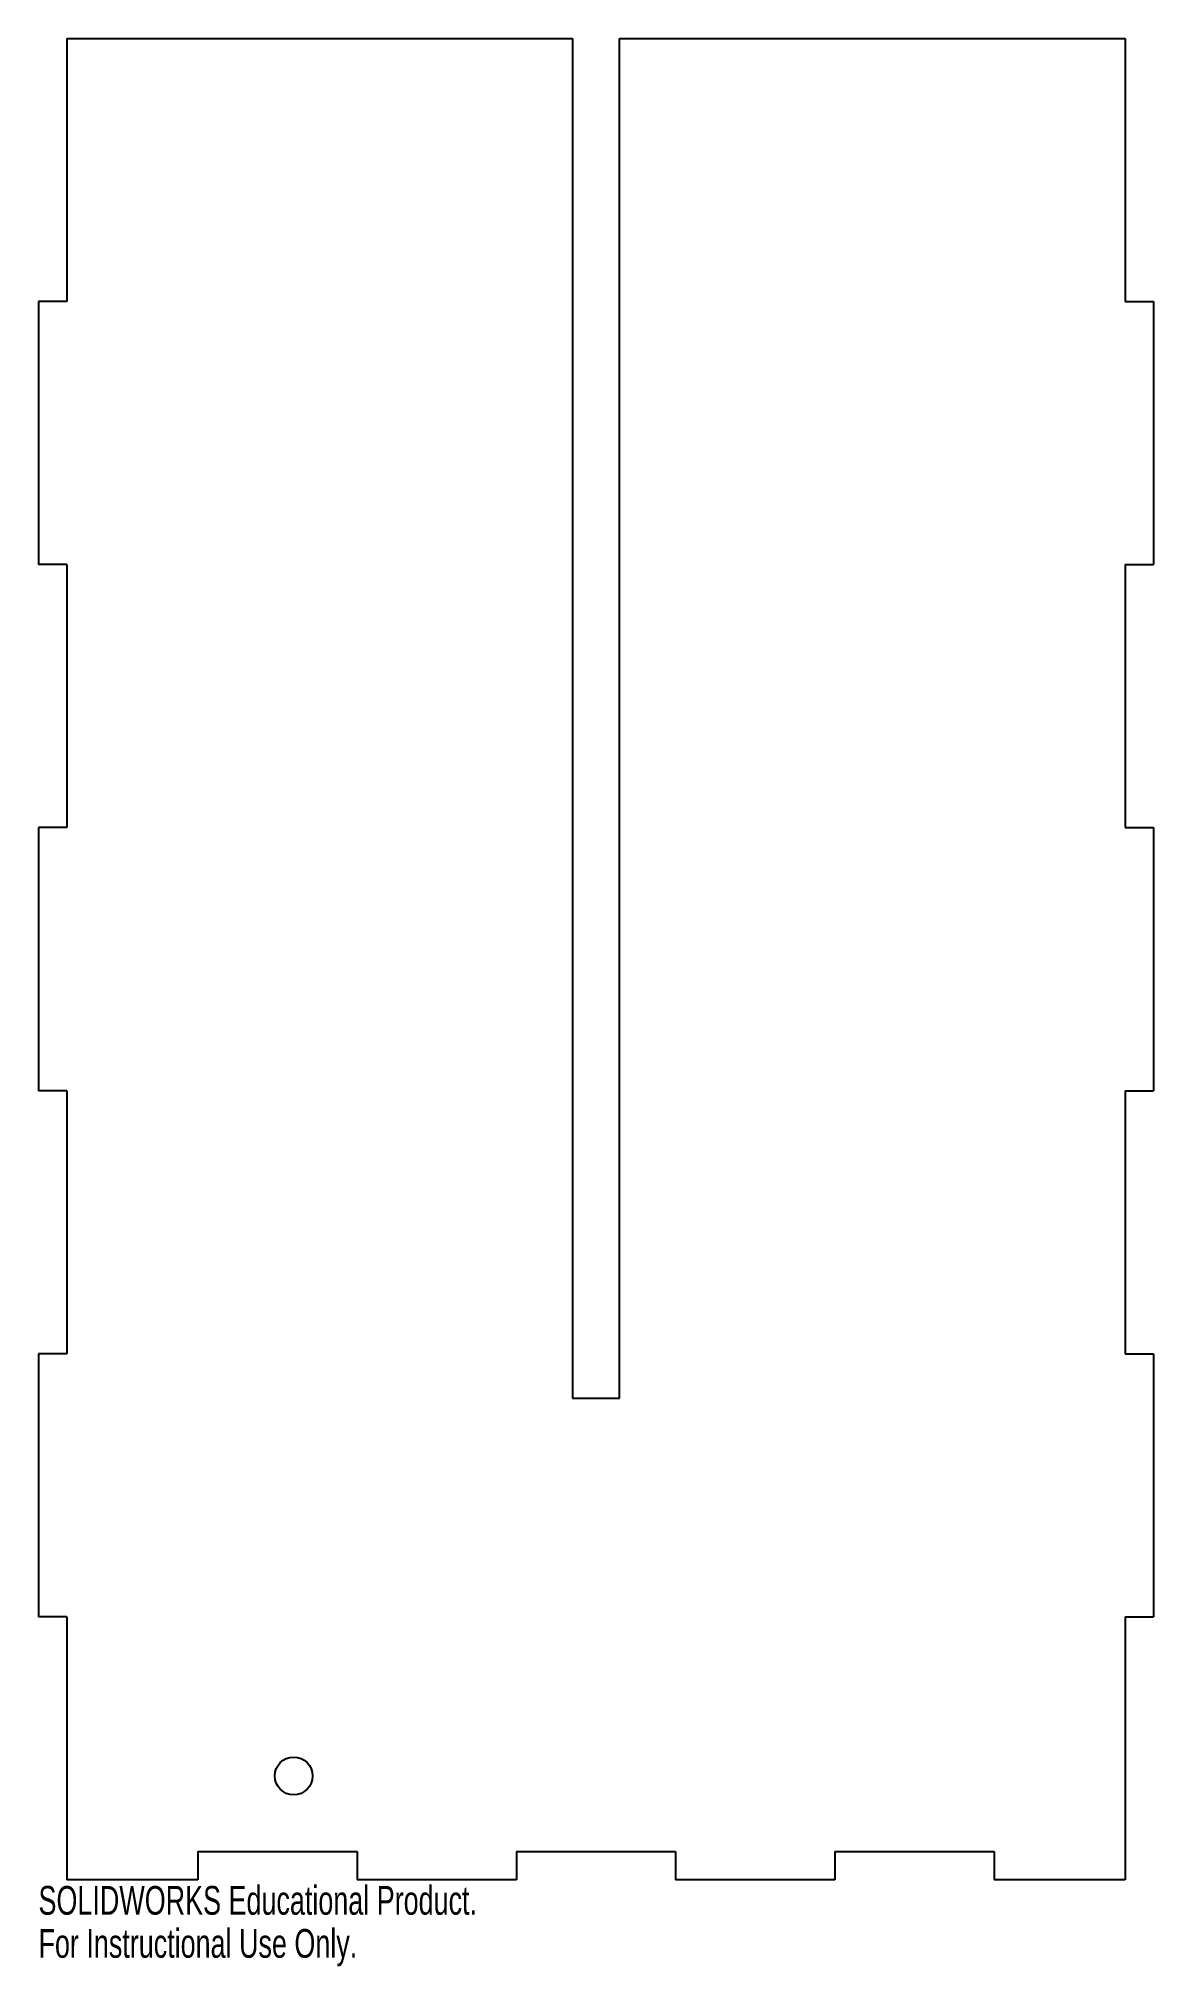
# Model space of a CAD drawing. Header units: inches. Extents: x -3.7 to 3.7, y -6.8 to 6.
import ezdxf

# ---------------------------------------------------------------- set-up
doc = ezdxf.new("R2010")
doc.units = ezdxf.units.IN
doc.header["$MEASUREMENT"] = 0
doc.styles.add('SLDTEXTSTYLE0', font='TXT', dxfattribs={"width": 0.7})

msp = doc.modelspace()

# ---------------------------------------------------------------- linework, layer by layer
at = {"color": 7, "linetype": 'Continuous', "lineweight": 25}
for p, q in [((-3.5, 6), (-3.5, 4.259)), ((-3.5, 6), (-0.156, 6)), ((-0.156, 6), (-0.156, -3)), ((0.156, -3), (0.156, 6)), ((0.156, 6), (3.5, 6)), ((3.5, 6), (3.5, 4.259)), ((-3.688, 4.259), (-3.688, 2.518)), ((-3.5, 4.259), (-3.688, 4.259)), ((3.5, 4.259), (3.688, 4.259)), ((3.688, 4.259), (3.688, 2.518)), ((-3.5, 2.518), (-3.688, 2.518)), ((-3.5, 2.518), (-3.5, 0.777)), ((3.5, 2.518), (3.688, 2.518)), ((3.5, 2.518), (3.5, 0.777)), ((-3.688, 0.777), (-3.688, -0.964)), ((-3.5, 0.777), (-3.688, 0.777)), ((3.5, 0.777), (3.688, 0.777)), ((3.688, 0.777), (3.688, -0.964)), ((-3.5, -0.964), (-3.688, -0.964)), ((-3.5, -0.964), (-3.5, -2.705)), ((3.5, -0.964), (3.688, -0.964)), ((3.5, -0.964), (3.5, -2.705)), ((-3.688, -2.705), (-3.688, -4.446)), ((-3.5, -2.705), (-3.688, -2.705)), ((3.5, -2.705), (3.688, -2.705)), ((3.688, -2.705), (3.688, -4.446)), ((-0.156, -3), (0.156, -3)), ((-3.5, -4.446), (-3.688, -4.446)), ((-3.5, -4.446), (-3.5, -6.188)), ((3.5, -4.446), (3.688, -4.446)), ((3.5, -4.446), (3.5, -6.188)), ((-2.634, -6), (-1.58, -6)), ((-2.634, -6), (-2.634, -6.188)), ((-1.58, -6), (-1.58, -6.188)), ((-0.527, -6), (-0.527, -6.188)), ((-0.527, -6), (0.527, -6)), ((0.527, -6), (0.527, -6.188)), ((1.58, -6), (2.634, -6)), ((1.58, -6), (1.58, -6.188)), ((2.634, -6), (2.634, -6.188)), ((-2.634, -6.188), (-3.5, -6.188)), ((-0.527, -6.188), (-1.58, -6.188)), ((1.58, -6.188), (0.527, -6.188)), ((3.5, -6.188), (2.634, -6.188))]:
    msp.add_line(p, q, dxfattribs=at)
msp.add_circle((-2, -5.5), 0.125, dxfattribs=at)

# ---------------------------------------------------------------- texts
at = {"color": 7, "linetype": 'Continuous', "char_height": 0.1903, "attachment_point": 1, "style": 'SLDTEXTSTYLE0'}
for s, insert in [('SOLIDWORKS Educational Product.', (-3.688, -6.228)), ('For Instructional Use Only.', (-3.688, -6.513))]:
    msp.add_mtext(s, dxfattribs=dict(at, insert=insert))

doc.saveas('drawing.dxf')
